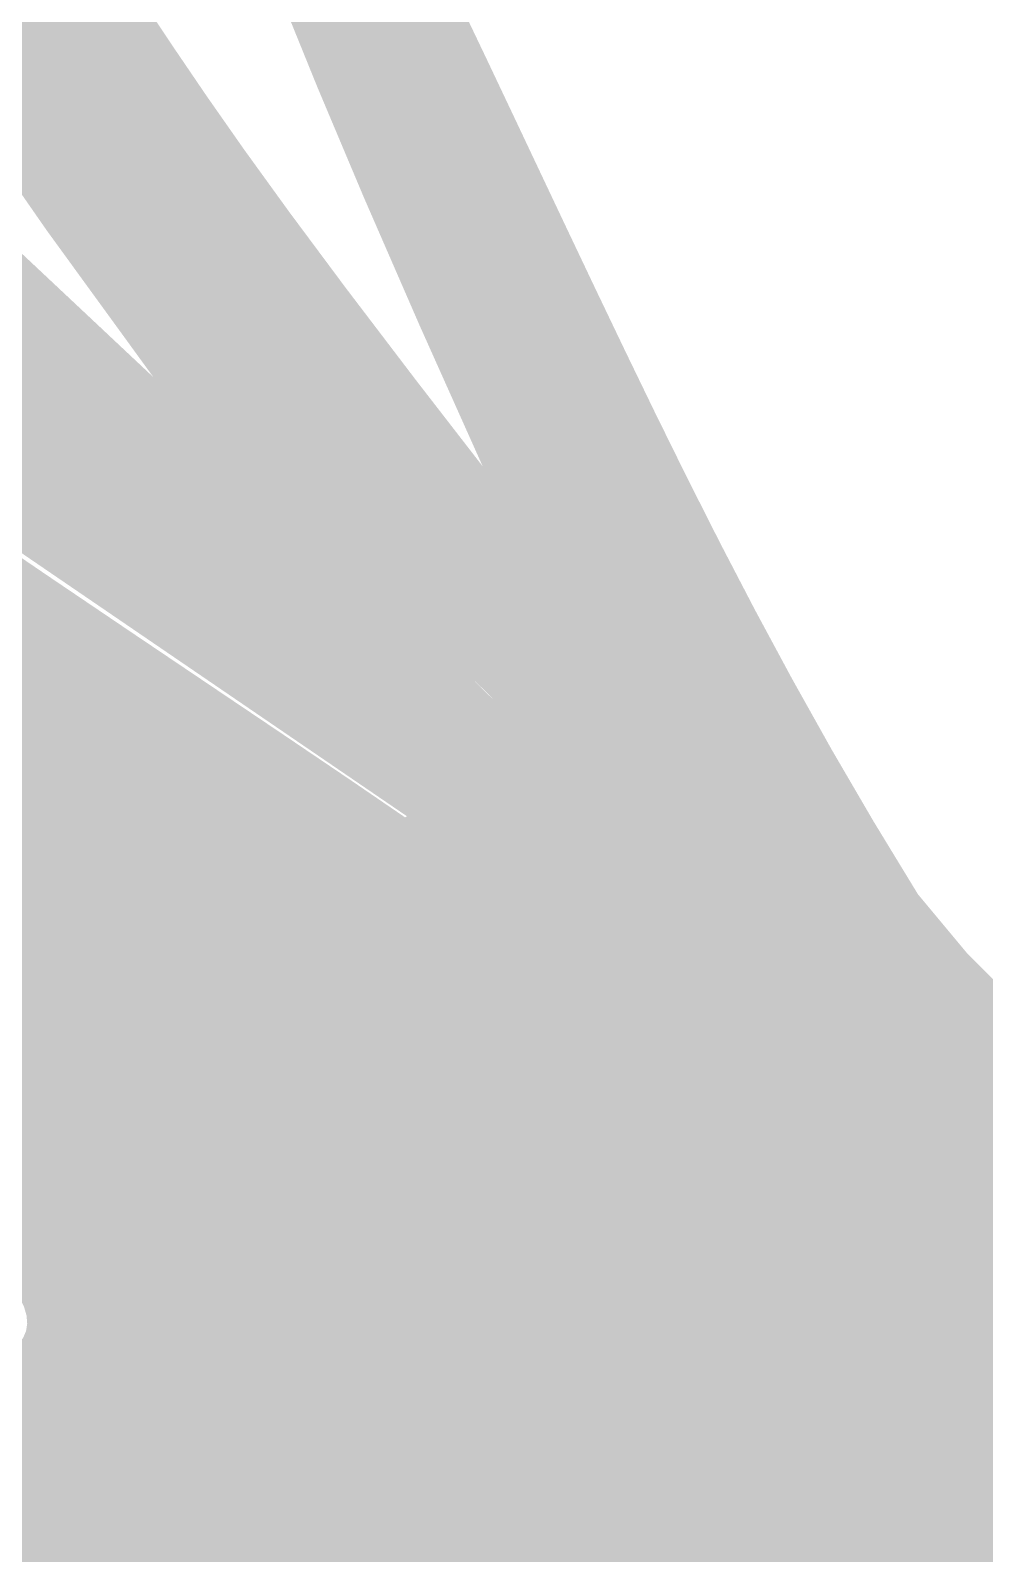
# Model space of a CAD drawing. Header units: millimetres. Extents: x -754 to 578, y -31 to 612.
# Drawn here: x -189.22 to -183.87, y 243.67 to 252.2 of the extents above; entities that cross this region are included whole.
import ezdxf

# ---------------------------------------------------------------- set-up
doc = ezdxf.new("R2010")
doc.units = ezdxf.units.MM
doc.layers.add('Images', color=7, linetype='Continuous')
doc.layers.add('magpiefill', color=3, linetype='Continuous')
picture_1 = doc.add_image_def('image11.jpg', size_in_pixel=(523, 700))

msp = doc.modelspace()

# ---------------------------------------------------------------- hatches: boundary and pattern name
at = {"layer": 'magpiefill'}
h = msp.add_hatch(color=255, dxfattribs=at)
h.dxf.hatch_style = 1
h.paths.add_polyline_path([(-189.9303720856623, 254.5066970975356), (-190.0837710727367, 254.7637359760424), (-190.2349060580317, 255.017380611164), (-190.3840034440366, 255.2668390103736), (-190.5312896332404, 255.5113191811449), (-190.6769910281327, 255.7500291309515), (-190.8213340312028, 255.9821768672666), (-190.9645450449398, 256.2069703975641), (-191.1064731430184, 256.4231236779953), (-191.2454580838552, 256.627374459423), (-191.3794622970514, 256.8159664413885), (-191.5064482122092, 256.9851433234323), (-191.6243782589299, 257.1311488050954), (-191.7312148668152, 257.2502265859188), (-191.8249204654671, 257.3386203654431), (-191.9034574844868, 257.3925738432096), (-191.9652826529618, 257.4094395060932), (-192.0108298979214, 257.391004990305), (-192.0410274458803, 257.3401667193908), (-192.0568035233532, 257.2598211168963), (-192.059086356855, 257.1528646063671), (-192.0488041729005, 257.0221936113486), (-192.0268851980046, 256.8707045553865), (-191.9942576586818, 256.7012938620262), (-191.9514988665452, 256.5161470487525), (-191.8977824735997, 256.3146060088058), (-191.8319312169487, 256.0953017293656), (-191.7527678336954, 255.8568651976113), (-191.6591150609428, 255.5979274007223), (-191.5497956357943, 255.3171193258781), (-191.423632295353, 255.0130719602583), (-191.2794477767221, 254.6844162910421), (-191.1144876917123, 254.3283251418728), (-190.9196891509643, 253.9361386822471), (-190.6844121398263, 253.4977389181261), (-190.3980166436467, 253.0030078554702), (-190.0498626477736, 252.4418275002404), (-189.6293101375552, 251.8040798583973), (-189.1997915834027, 251.1862027374388), (-188.7069655045288, 250.7328460034011), (-188.2763464964042, 250.3356850239313), (-187.9028513092853, 249.9904804631662), (-187.5813966934286, 249.6929929852435), (-187.3068993990906, 249.4389832543004), (-187.0742761765282, 249.2242119344749), (-186.878443775998, 249.0444396899038), (-186.7143189477563, 248.8954271847247), (-186.5772015356485, 248.7732776992214), (-186.463923757874, 248.6754649782642), (-186.3717009262207, 248.5998053828696), (-186.297748352477, 248.5441152740543), (-186.2392813484307, 248.5062110128349), (-186.19351522587, 248.4839089602281), (-186.1576652965829, 248.4750254772505), (-186.1289468723575, 248.4773769249187), (-186.1055977340336, 248.4901248230155), (-186.0899455386577, 248.5178113263882), (-186.0853404123282, 248.5663237486504), (-186.0951324811434, 248.6415494034155), (-186.1226718712016, 248.7493756042971), (-186.1713087086012, 248.8956896649085), (-186.2443931194404, 249.0863788988633), (-186.3452752298177, 249.3273306197752), (-186.5601796116392, 249.6014147468291), (-187.0561852245691, 250.2417996228073), (-187.4519979260675, 250.7615162573971), (-187.7669137264544, 251.1844991673355), (-188.0202286360495, 251.5346828693595), (-188.2312386651726, 251.8360018802059), (-188.4192398241439, 252.1123907166117), (-188.6003328726686, 252.3837778383446), (-188.7778375679955, 252.6540674772953), (-188.9518784167586, 252.9231578083851), (-189.1225799255925, 253.1909470065353), (-189.2900666011311, 253.4573332466675), (-189.4544629500089, 253.722214703703), (-189.6158934788602, 253.9854895525633), (-189.774482694319, 254.2470559681696)])
h = msp.add_hatch(color=253, dxfattribs=at)
h.dxf.hatch_style = 1
h.paths.add_polyline_path([(-193.2703086283626, 255.4434816119138), (-193.4510923258329, 255.6412172615388), (-193.6219824639222, 255.8266657289606), (-193.7832167476204, 256.0003587852244), (-193.9348461075198, 256.1624680328163), (-194.0761743766234, 256.3117243999859), (-194.2063186135372, 256.4464986464237), (-194.3243958768668, 256.5651615318199), (-194.4295232252179, 256.6660838158649), (-194.5208177171965, 256.747636258249), (-194.5973964114082, 256.8081896186627), (-194.6583763664589, 256.8461146567962), (-194.7033312066915, 256.8604572111976), (-194.7336608193984, 256.8529634358454), (-194.7512216576091, 256.8260545635755), (-194.7578701743533, 256.7821518272243), (-194.7554628226605, 256.7236764596277), (-194.7458560555602, 256.6530496936218), (-194.7309063260822, 256.5726927620428), (-194.7124700872558, 256.4850268977269), (-194.6919245857395, 256.3918397393886), (-194.6687302427052, 256.2923845492577), (-194.641868272954, 256.1852809954425), (-194.6103198912867, 256.0691487460511), (-194.573066312504, 255.942607469192), (-194.5290887514069, 255.8042768329732), (-194.4773684227961, 255.6527765055033), (-194.4168865414726, 255.4867261548903), (-194.346811098079, 255.3053432154096), (-194.2670571866259, 255.1102361860038), (-194.1777266769654, 254.9036113317829), (-194.0789214389501, 254.6876749178563), (-193.9707433424324, 254.4646332093339), (-193.8532942572644, 254.2366924713254), (-193.7266760532985, 254.0060589689406), (-193.5909906003873, 253.774938967289), (-193.4426813149331, 253.5412741698817), (-193.2635577995395, 253.2859480338339), (-193.0317712033602, 252.9855794546623), (-192.7254726755486, 252.6167873278835), (-192.3228133652585, 252.156190549014), (-191.8019444216437, 251.5804080135703), (-191.1410169938577, 250.8660586170692), (-190.3181822310541, 249.989761255027), (-187.1065021278795, 247.7976699488947), (-187.087569885731, 247.8071312578076), (-186.9201731829297, 247.8071312578076), (-186.8441782891016, 247.7881419826943), (-187.8034015215524, 248.497746887576), (-188.5573937953358, 249.0704857997866), (-189.13699563633, 249.5276953136434), (-189.5730475704135, 249.8907120234635), (-189.8963901234645, 250.180872523564), (-190.1378638213615, 250.4195134082625), (-190.328309189983, 250.6279712718758), (-190.4985667552072, 250.8275827087211), (-190.673961378773, 251.0357741559498), (-190.8577552658607, 251.254331422049), (-191.0476949575109, 251.4811301583397), (-191.2415269947645, 251.7140460161431), (-191.436997918662, 251.9509546467805), (-191.6318542702443, 252.1897317015726), (-191.8238425905521, 252.4282528318407), (-192.010709420626, 252.6643936889061), (-192.190474446858, 252.8962474753876), (-192.362249937044, 253.1227775990966), (-192.5254213043313, 253.3431650191422), (-192.6793739618674, 253.5565906946338), (-192.8234933227992, 253.7622355846804), (-192.9571648002742, 253.9592806483914), (-193.0797738074395, 254.146906844876), (-193.1907057574424, 254.3242951332433), (-193.2889960947224, 254.4899780770347), (-193.3722803888886, 254.6398946575208), (-193.4378442408417, 254.769335460404), (-193.4829732514832, 254.8735910713867), (-193.5049530217141, 254.9479520761718), (-193.5010691524356, 254.9877090604615), (-193.4686072445488, 254.9881526099587), (-193.404852898955, 254.9445733103657), (-193.3082910040923, 254.854360509621), (-193.182203598548, 254.7232986046064), (-193.0310720084463, 254.5592707544397), (-192.8593775599113, 254.3701601182382), (-192.6716015790676, 254.1638498551198), (-192.4722253920392, 253.9482231242021), (-192.2657303249505, 253.7311630846027), (-192.0565977039258, 253.5205528954393), (-191.8411998325208, 253.315471183725), (-191.5834729240166, 253.079778448056), (-191.2392441691262, 252.7685306549236), (-190.7643407585623, 252.3367837708191), (-190.1145898830375, 251.7395937622344), (-189.9419621082966, 251.579125439554), (-190.2629881607777, 251.9631025394805), (-190.5735169563625, 252.3333178330568), (-190.8734309904187, 252.6895261771216), (-191.1626127583142, 253.0314824285142), (-191.4409447554178, 253.358941444074), (-191.7083094770973, 253.6716580806403), (-191.9645894187211, 253.9693871950524), (-192.2096670756574, 254.2518836441496), (-192.443484144878, 254.5190317704721), (-192.6662191297692, 254.7712338593645), (-192.8781097353205, 255.0090216818719), (-193.0793936665217, 255.2329270090398)])
h = msp.add_hatch(color=255, dxfattribs=at)
h.dxf.hatch_style = 1
h.paths.add_polyline_path([(-187.7119178594642, 254.1386477876598), (-187.8565748079887, 254.4021707506931), (-187.9952396190161, 254.6464465038983), (-188.126222204869, 254.867789408337), (-188.2478324778699, 255.062513825071), (-188.3586961724272, 255.2279749667499), (-188.458702311294, 255.3656914523764), (-188.5480557393097, 255.478222752541), (-188.6269613013135, 255.5681283378348), (-188.6956238421446, 255.6379676788482), (-188.7542482066424, 255.6903002461719), (-188.803039239646, 255.7276855103968), (-188.8422017859948, 255.7526829421134), (-188.8719748381187, 255.7671950814498), (-188.8927339788106, 255.770496746681), (-188.9048889384538, 255.76120582562), (-188.908849447432, 255.7379402060794), (-188.9050252361286, 255.6993177758717), (-188.8938260349271, 255.6439564228094), (-188.875661574211, 255.5704740347053), (-188.8509415843638, 255.4774884993719), (-188.8199008094768, 255.3637328803691), (-188.7820740484726, 255.2284009442462), (-188.7368211139818, 255.0708016332998), (-188.6835018186347, 254.8902438898268), (-188.621475975062, 254.6860366561236), (-188.5501033958939, 254.4574888744868), (-188.4687438937609, 254.2039094872134), (-188.3767572812936, 253.9246074365997), (-188.2724943185126, 253.6170145649928), (-188.1502695549999, 253.2710543149414), (-188.0033884877275, 252.874773029044), (-187.8251566136677, 252.4162170498998), (-187.6088794297924, 251.8834327201075), (-187.3478624330739, 251.2644663822662), (-187.0763758120072, 250.6413817863962), (-186.7938590472725, 250.2828165360022), (-186.5497626503748, 249.9708138235272), (-186.3399149542123, 249.7016177137868), (-186.1601442916825, 249.4714722715959), (-186.0062789956833, 249.27662156177), (-185.8741473991122, 249.1133096491243), (-185.759577834867, 248.9777805984738), (-185.6583986358455, 248.866278474634), (-185.5673254636318, 248.7766369359512), (-185.4866232945568, 248.7130480148959), (-185.4174444336369, 248.6812933374703), (-185.3609411858895, 248.6871545296762), (-185.3182658563315, 248.7364132175154), (-185.2905707499799, 248.8348510269898), (-185.2790081718517, 248.9882495841015), (-185.2847304269638, 249.2023905148521), (-185.3522451839096, 249.3320417327161), (-185.5385447113101, 249.7005891207948), (-185.7159192645524, 250.0601158541477), (-185.8856559711244, 250.4104228265242), (-186.0490109585182, 250.7515232796346), (-186.2071163542394, 251.0842798470299), (-186.3610732857969, 251.409767510221), (-186.5119828806998, 251.7290612507194), (-186.6609462664576, 252.0432360500366), (-186.809064570579, 252.3533668896837), (-186.9574389205732, 252.6605287511717), (-187.1071704439494, 252.965796616012), (-187.2588950656855, 253.2694520289745), (-187.411387900635, 253.5686027878621), (-187.5629588611205, 253.8595632537367)])
h = msp.add_hatch(color=255, dxfattribs=at)
h.dxf.hatch_style = 1
h.paths.add_polyline_path([(-190.1145898830375, 251.7395937622344), (-190.7643407585624, 252.3367837708191), (-191.2392441691264, 252.7685306549236), (-191.5834729240167, 253.0797784480561), (-191.8411998325208, 253.315471183725), (-192.0565977039258, 253.5205528954393), (-192.2657303249505, 253.7311630846027), (-192.4722253920392, 253.9482231242021), (-192.6716015790676, 254.1638498551198), (-192.8593775599113, 254.3701601182381), (-193.0310720084463, 254.5592707544397), (-193.182203598548, 254.7232986046064), (-193.3082910040923, 254.854360509621), (-193.404852898955, 254.9445733103657), (-193.4686072445488, 254.9881526099587), (-193.5010691524356, 254.9877090604615), (-193.5049530217141, 254.9479520761718), (-193.4829732514832, 254.8735910713867), (-193.4378442408417, 254.769335460404), (-193.3722803888886, 254.6398946575208), (-193.2889960947224, 254.4899780770347), (-193.1907057574423, 254.3242951332433), (-193.0797738074395, 254.146906844876), (-192.9571648002742, 253.9592806483914), (-192.8234933227992, 253.7622355846804), (-192.6793739618674, 253.5565906946338), (-192.5254213043313, 253.3431650191422), (-192.362249937044, 253.1227775990966), (-192.190474446858, 252.8962474753876), (-192.010709420626, 252.6643936889061), (-191.8238425905521, 252.4282528318407), (-191.6318542702443, 252.1897317015726), (-191.436997918662, 251.9509546467805), (-191.2415269947645, 251.7140460161431), (-191.0476949575109, 251.4811301583397), (-190.8577552658607, 251.254331422049), (-190.673961378773, 251.0357741559498), (-190.4985667552072, 250.8275827087211), (-190.328309189983, 250.6279712718758), (-190.1378638213615, 250.4195134082625), (-189.8963901234645, 250.180872523564), (-189.5730475704135, 249.8907120234635), (-189.13699563633, 249.5276953136434), (-188.5573937953358, 249.0704857997866), (-187.8034015215524, 248.497746887576), (-186.8441782891016, 247.7881419826943), (-186.6969784010845, 247.7513603118553), (-186.4179830745263, 247.6955893659027), (-186.0273915898798, 247.7513603118553), (-185.9447055491882, 247.7678891862394), (-186.0463386336478, 247.8722868904068), (-186.1670532580909, 247.9949502892887), (-186.305850179646, 248.1348788043327), (-186.4617301554412, 248.2910718569853), (-186.6336939426046, 248.4625288686944), (-186.7368594752527, 248.5649619701168), (-188.1138544999562, 249.8691082375894), (-189.2458187332645, 250.9320165956607)])
h = msp.add_hatch(color=255, dxfattribs=at)
h.dxf.hatch_style = 1
h.paths.add_polyline_path([(-190.9866683593221, 250.4460279388096), (-191.8473698882416, 250.9794298400036), (-192.5176688353468, 251.3827879662199), (-193.0223950384538, 251.6734222070366), (-193.38637833538, 251.8686524520326), (-193.6344485639427, 251.9857985907865), (-193.7914355619591, 252.0421805128773), (-193.8821691672465, 252.0551181078837), (-193.9314792176221, 252.0419312653846), (-193.9599420122307, 252.0167546209884), (-193.9711196955267, 251.980981794423), (-193.9643208732921, 251.9328211514459), (-193.9388541513086, 251.8704810578146), (-193.8940281353582, 251.7921698792867), (-193.8291514312228, 251.6960959816199), (-193.7435326446843, 251.5804677305715), (-193.6364803815244, 251.4434934918993), (-193.5074364071274, 251.2833840146418), (-193.356375125285, 251.0983595809625), (-193.1834040993912, 250.8866428563059), (-192.9886308928404, 250.6464565061162), (-192.7721630690263, 250.3760231958381), (-192.5341081913432, 250.0735655909159), (-192.274573823185, 249.7373063567944), (-191.9936675279457, 249.3654681589178), (-191.7659048107868, 249.253636862922), (-191.4040146097068, 249.0741072676878), (-191.035517631942, 248.8893563640378), (-190.6580835820931, 248.6981044134576), (-190.2707882546476, 248.499660791618), (-189.8783318036422, 248.2956913309302), (-189.4868204730011, 248.0884509779914), (-189.1023605066484, 247.8801946793984), (-188.7310581485084, 247.6731773817486), (-188.3790196425049, 247.4696540316385), (-188.0523512325621, 247.2718795756652), (-187.7571591626042, 247.0821089604256), (-187.5339619150902, 247.0821089604256), (-187.3665652122892, 247.0821089604256), (-187.2549665885319, 247.1936508523305), (-187.087569885731, 247.1936508523305), (-187.0317718066868, 247.472505582093), (-187.0317718066868, 247.5840474739978), (-187.310767133245, 247.6955893659027), (-187.1178223819174, 247.7920126992364), (-187.4317371401714, 248.0065588682531), (-187.8024527274681, 248.2571158629308), (-188.2169380913554, 248.5360529385827), (-188.6621621793833, 248.8357393505241), (-189.125093939101, 249.1485443540691), (-189.5927023180568, 249.4668372045314), (-190.0519562638003, 249.7829871572257), (-190.4898247238802, 250.089363467466), (-190.8963532866512, 250.3800380256174)])
h = msp.add_hatch(color=253, dxfattribs=at)
h.dxf.hatch_style = 1
h.paths.add_polyline_path([(-185.944685076958, 248.8164271127257), (-186.3452752298177, 249.3273306197752), (-186.2443931194404, 249.0863788988633), (-186.1713087086012, 248.8956896649085), (-186.1226718712016, 248.7493756042971), (-186.0951324811434, 248.6415494034155), (-186.0853404123282, 248.5663237486504), (-186.0899455386577, 248.5178113263882), (-186.1055977340336, 248.4901248230155), (-186.1289468723575, 248.4773769249187), (-186.1576652965829, 248.4750254772505), (-186.19351522587, 248.4839089602281), (-186.2392813484307, 248.5062110128349), (-186.297748352477, 248.5441152740543), (-186.3717009262207, 248.5998053828696), (-186.4639237578739, 248.6754649782642), (-186.5772015356485, 248.7732776992214), (-186.7143189477563, 248.8954271847247), (-186.8784437759981, 249.0444396899038), (-187.0742761765284, 249.2242119344749), (-187.3068993990906, 249.4389832543006), (-187.5813966934286, 249.6929929852435), (-187.9028513092853, 249.9904804631662), (-188.2763464964043, 250.3356850239312), (-188.7069655045289, 250.7328460034012), (-189.1997915834027, 251.1862027374388), (-189.1257190983399, 251.0796469359015), (-188.5284495154758, 250.2584107387139), (-188.1138544999561, 249.8691082375894), (-186.6745243738251, 248.5059246545123), (-185.9479696922574, 247.7672366866118), (-185.4694009367638, 247.8629022037601), (-185.1904056102056, 247.8629022037601)])
h = msp.add_hatch(color=253, dxfattribs=at)
h.dxf.hatch_style = 1
h.paths.add_polyline_path([(-184.9477226966805, 248.568681417381), (-185.1557335548625, 248.9546727961614), (-185.2847304269638, 249.2023905148521), (-185.2790081718517, 248.9882495841015), (-185.2905707499799, 248.8348510269898), (-185.3182658563315, 248.7364132175154), (-185.3609411858895, 248.6871545296762), (-185.4174444336369, 248.6812933374703), (-185.4866232945568, 248.7130480148959), (-185.5673254636318, 248.7766369359512), (-185.6583986358455, 248.866278474634), (-185.759577834867, 248.9777805984738), (-185.8741473991122, 249.1133096491243), (-186.0062789956833, 249.27662156177), (-186.1601442916825, 249.471472271596), (-186.3399149542123, 249.7016177137868), (-186.5497626503749, 249.9708138235273), (-186.7938590472725, 250.2828165360022), (-187.0763758120072, 250.6413817863962), (-187.0354111204845, 250.5473643789744), (-186.6822106018903, 249.7589669972882), (-186.5601796116392, 249.6014147468292), (-185.944685076958, 248.8164271127256), (-185.1904056102056, 247.8629022037601), (-185.1904056102056, 247.6398184199504), (-185.1346075311615, 247.360963690188), (-184.7440135808465, 247.1936508523305), (-184.2418234724428, 247.360963690188), (-184.4920547829589, 247.7716277581441), (-184.7269254818754, 248.1742667026252)])
h = msp.add_hatch(color=255, dxfattribs=at)
h.dxf.hatch_style = 1
h.paths.add_polyline_path([(-191.7659048107869, 249.2536368629221), (-192.123518530582, 249.4292248882556), (-192.4791860644916, 249.6021510822027), (-192.8352377079156, 249.7736951832782), (-193.0524733827189, 249.8775045144855), (-193.8453539631049, 250.1498669512049), (-194.4445184684701, 250.3397119145002), (-194.8732507576011, 250.4546154597533), (-195.1548346892839, 250.5021536423457), (-195.3125541223044, 250.4899025176594), (-195.369692915449, 250.4254381410756), (-195.3495349275033, 250.3163365679762), (-195.2753640172538, 250.1701738537427), (-195.1654656595923, 249.9935462120185), (-195.0181317938343, 249.7891304894926), (-194.8266559754015, 249.5586236911157), (-194.5843317597154, 249.3037228218388), (-194.2844527021975, 249.0261248866125), (-193.9203123582693, 248.7275268903877), (-193.4852042833525, 248.409625838115), (-192.9724220328684, 248.0741187347454), (-192.6116334534743, 247.9511491481048), (-192.0778200722407, 247.7667228999982), (-191.5324425741953, 247.5748778995246), (-190.9838083329094, 247.377204728221), (-190.4402247219538, 247.1752939676242), (-189.9099991148993, 246.9707361992712), (-189.401438885317, 246.7651220046988), (-188.9228514067779, 246.560041965444), (-188.4825440528527, 246.3570866630436), (-188.2035487262949, 246.3570866630436), (-187.9803539444493, 246.412857608996), (-187.8687553206925, 246.5801704468535), (-187.8129572416483, 246.9705670685208), (-187.7571591626042, 247.0821089604256), (-188.0523512325622, 247.2718795756652), (-188.379019642505, 247.4696540316385), (-188.7310581485084, 247.6731773817486), (-189.1023605066486, 247.8801946793984), (-189.4868204730011, 248.0884509779914), (-189.8783318036422, 248.2956913309302), (-190.2707882546475, 248.4996607916179), (-190.658083582093, 248.6981044134576), (-191.0355176319421, 248.8893563640378), (-191.4040146097068, 249.0741072676878)])
h = msp.add_hatch(color=253, dxfattribs=at)
h.dxf.hatch_style = 1
h.paths.add_polyline_path([(-195.3824730711114, 248.8535158021037), (-195.7650199492741, 248.9653902064127), (-196.1232140254675, 249.0650303371131), (-196.4565815622012, 249.1521973096928), (-196.765314621501, 249.2275395242802), (-197.0497717152718, 249.291927202164), (-197.3103113554186, 249.3462305646326), (-197.5472920538463, 249.3913198329747), (-197.7610723224598, 249.4280652284788), (-197.9520106731642, 249.4573369724334), (-198.1204656178643, 249.4800052861272), (-198.2669066321436, 249.4967953539672), (-198.3922470462999, 249.5078522128349), (-198.4975111543093, 249.5131758627303), (-198.5837232501482, 249.5127663036533), (-198.651907627793, 249.5066235356041), (-198.7030885812196, 249.4947475585825), (-198.7382904044046, 249.4771383725885), (-198.7585373913242, 249.4537959776223), (-198.7645081364225, 249.4244430982397), (-198.7554984360162, 249.3876933572201), (-198.7304583868896, 249.3418831018986), (-198.6883380858272, 249.285348679611), (-198.6280876296133, 249.2164264376923), (-198.5486571150326, 249.1334527234781), (-198.4489966388694, 249.0347638843035), (-198.3280562979083, 248.9186962675039), (-198.1830093529243, 248.7831416557689), (-198.0039217206559, 248.6242135732064), (-197.7790824818322, 248.4375809792784), (-197.4967807171823, 248.2189128334464), (-197.1453055074356, 247.9638780951725), (-196.7129459333209, 247.6681457239189), (-196.1879910755675, 247.3273846791473), (-195.5593765624416, 246.9376647581143), (-195.3046328385367, 246.9030978486299), (-194.9951142421835, 246.8602012070556), (-194.6739186235576, 246.814437960995), (-194.636413822654, 246.8089176473848), (-194.9283635994132, 246.9542757724018), (-195.1728480242624, 247.0975507364211), (-195.3749372846192, 247.2374239854214), (-195.5397015679008, 247.3725769653816), (-195.6722110615248, 247.5016911222804), (-195.7775359529086, 247.6234479020967), (-195.8607464294697, 247.7365287508092), (-195.9269126786253, 247.8396151143969), (-195.980382724059, 247.9318190766239), (-196.0226159345169, 248.0139752723968), (-196.0543495150114, 248.0873489744077), (-196.0763206705548, 248.1532054553489), (-196.0892666061594, 248.2128099879121), (-196.0939245268372, 248.2674278447896), (-196.0910316376007, 248.3183242986734), (-196.0813251434619, 248.3667646222557), (-196.0652605218978, 248.4136345058201), (-196.0421663402432, 248.4583013100164), (-196.0110894382976, 248.4997528130865), (-195.9710766558604, 248.5369767932717), (-195.9211748327312, 248.5689610288134), (-195.8604308087094, 248.5946932979535), (-195.7878914235943, 248.6131613789331), (-195.7026035171856, 248.6233530499941), (-195.6032825592507, 248.6242722161003), (-195.4873185394297, 248.6149872891059), (-195.3517700773307, 248.5945828075872), (-195.1936957925618, 248.5621433101208), (-195.0101543047311, 248.5167533352833), (-194.7982042334468, 248.457497421651), (-194.554904198317, 248.3834601078006), (-194.2773128189499, 248.2937259323085), (-193.9584676088378, 248.185708514926), (-193.5753216570114, 248.0501378001035), (-193.1008069463855, 247.8760728134663), (-192.5078554598749, 247.6525725806393), (-191.7693991803945, 247.3686961272479), (-190.8583700908593, 247.0135024789173), (-189.7477001741839, 246.5760506612726), (-188.4103214132836, 246.0453996999389), (-188.4267459738085, 246.0782319332813), (-188.4825440528527, 246.3570866630436), (-188.9228514067777, 246.560041965444), (-189.401438885317, 246.7651220046988), (-189.9099991148993, 246.9707361992712), (-190.4402247219538, 247.1752939676242), (-190.9838083329094, 247.377204728221), (-191.5324425741953, 247.5748778995246), (-192.0778200722407, 247.7667228999982), (-192.6116334534743, 247.9511491481048), (-193.1268532086925, 248.1267543749516), (-193.6215612861585, 248.2928895622225), (-194.095117498503, 248.4490940042451), (-194.5468816583563, 248.5949069953477), (-194.976213578349, 248.7298678298579)])
h = msp.add_hatch(color=255, dxfattribs=at)
h.dxf.hatch_style = 1
h.paths.add_polyline_path([(-192.5078554598749, 247.6525725806393), (-193.1008069463855, 247.8760728134663), (-193.5753216570114, 248.0501378001035), (-193.9584676088378, 248.185708514926), (-194.2773128189499, 248.2937259323085), (-194.554904198317, 248.3834601078006), (-194.7982042334468, 248.457497421651), (-195.0101543047311, 248.5167533352833), (-195.1936957925618, 248.5621433101208), (-195.3517700773307, 248.5945828075872), (-195.4873185394297, 248.6149872891059), (-195.6032825592507, 248.6242722161003), (-195.7026035171856, 248.6233530499941), (-195.7878914235943, 248.6131613789331), (-195.8604308087094, 248.5946932979535), (-195.9211748327312, 248.5689610288134), (-195.9710766558604, 248.5369767932717), (-196.0110894382976, 248.4997528130865), (-196.0421663402432, 248.4583013100164), (-196.0652605218978, 248.4136345058201), (-196.0813251434619, 248.3667646222557), (-196.0910316376007, 248.3183242986734), (-196.0939245268372, 248.2674278447896), (-196.0892666061594, 248.2128099879121), (-196.0763206705548, 248.1532054553489), (-196.0543495150114, 248.0873489744077), (-196.0226159345169, 248.0139752723968), (-195.980382724059, 247.9318190766239), (-195.9269126786253, 247.8396151143969), (-195.8607464294697, 247.7365287508092), (-195.7775359529086, 247.6234479020967), (-195.6722110615248, 247.5016911222804), (-195.5397015679008, 247.3725769653816), (-195.3749372846192, 247.2374239854214), (-195.1728480242624, 247.0975507364211), (-194.9283635994132, 246.9542757724018), (-194.636413822654, 246.8089176473848), (-194.3393558891667, 246.7651938329996), (-193.9897359455183, 246.7118545456204), (-193.6233686991197, 246.6538058214087), (-193.239925523265, 246.5907191913771), (-192.8445236583959, 246.523409420384), (-192.4436418117403, 246.4529770817492), (-192.0437586905268, 246.3805227487924), (-191.6513530019836, 246.3071469948335), (-191.2729034533388, 246.2339503931922), (-190.9148887518207, 246.1620335171885), (-190.5837876046575, 246.0924969401421), (-190.2833132179874, 246.0260558737035), (-190.0061167935886, 245.9618840828475), (-189.742084032149, 245.8987699708797), (-189.4811006343566, 245.8355019411054), (-189.2130523008993, 245.7708683968301), (-188.9278247324653, 245.7036577413595), (-188.6153036297425, 245.6326583779989), (-188.2653746934189, 245.5566587100539), (-188.3151473500517, 245.8551494312971), (-188.4103214132836, 246.0453996999389), (-189.7477001741841, 246.5760506612726), (-190.8583700908593, 247.0135024789173), (-191.7693991803945, 247.3686961272479)])
at = {"layer": 'magpiefill', "true_color": 0x010101}
h = msp.add_hatch(color=18, dxfattribs=at)
h.dxf.hatch_style = 1
edge = h.paths.add_edge_path()
edge.add_line((-183.962828145885, 225.1641310465837), (-185.5509997714032, 225.0017711824827))
edge.add_line((-185.5509997714032, 225.0017711824827), (-188.2541343820467, 223.226319801045))
edge.add_line((-188.2541343820467, 223.2263198010449), (-193.81486294331, 219.2122550279875))
edge.add_line((-193.81486294331, 219.2122550279877), (-197.0586225035477, 216.124511711643))
edge.add_line((-197.0586225035477, 216.124511711643), (-197.5992474531419, 216.124511711643))
edge.add_line((-197.5992474531419, 216.124511711643), (-198.1398748684041, 216.587673721825))
edge.add_line((-198.1398748684041, 216.587673721825), (-198.2171070040602, 216.8964475407292))
edge.add_line((-198.2171070040602, 216.8964475407292), (-199.8389867841793, 215.6613509832867))
edge.add_line((-199.8389867841793, 215.6613509832867), (-202.0014915138921, 214.1174793251143))
edge.add_line((-202.0014915138921, 214.1174793251144), (-202.233187920861, 215.1209961592915))
edge.add_line((-202.233187920861, 215.1209961592915), (-202.1559557852048, 215.6613509832868))
edge.add_line((-202.1559557852048, 215.6613509832867), (-201.2291676916607, 216.6648665356382))
edge.add_line((-201.2291676916607, 216.6648665356383), (-200.9202391490357, 216.8964475407292))
edge.add_line((-200.9202391490357, 216.8964475407292), (-201.1519355560045, 217.0508344501813))
edge.add_line((-201.1519355560046, 217.0508344501814), (-202.6193510648109, 216.0473188978299))
edge.add_line((-202.6193510648109, 216.0473188978297), (-203.0055117430924, 216.3560927167339))
edge.add_line((-203.0055117430925, 216.3560927167339), (-203.0055117430925, 216.587673721825))
edge.add_line((-203.0055117430925, 216.587673721825), (-203.6233712940108, 216.587673721825))
edge.add_line((-203.6233712940108, 216.587673721825), (-203.8550677009796, 216.8964475407292))
edge.add_line((-203.8550677009797, 216.8964475407292), (-201.8470272425795, 217.9771571887196))
edge.add_line((-201.8470272425795, 217.9771571887196), (-201.4608665642984, 218.6718989221669))
edge.add_line((-201.4608665642984, 218.6718989221668), (-200.7657748777231, 219.289447841801))
edge.add_line((-200.765774877723, 219.289447841801), (-202.1559557852048, 219.0578668367099))
edge.add_line((-202.1559557852048, 219.0578668367098), (-201.0747034203484, 219.9841895752482))
edge.add_line((-201.0747034203484, 219.9841895752482), (-197.4447831818291, 222.0684160574158))
edge.add_line((-197.4447831818292, 222.0684160574159), (-194.0465593502788, 224.5386104541265))
edge.add_line((-194.0465593502788, 224.5386104541264), (-190.1849427047907, 226.7772238457459))
edge.add_line((-190.1849427047907, 226.7772238457459), (-187.8679712380968, 228.1667073126405))
edge.add_line((-187.8679712380967, 228.1667073126406), (-187.6362748311279, 229.0158372373657))
edge.add_line((-187.636274831128, 229.0158372373656), (-186.7867188732404, 229.5561920613607))
edge.add_line((-186.7867188732404, 229.5561920613607), (-185.8599307796966, 229.1702241468176))
edge.add_line((-185.8599307796966, 229.1702241468176), (-185.2420712287778, 229.2474182424565))
edge.add_line((-185.2420712287778, 229.2474182424565), (-183.9291224569526, 230.3281278904468))
edge.add_line((-183.9291224569526, 230.3281278904468), (-182.8478676264277, 231.0228696238943))
edge.add_line((-182.8478676264278, 231.0228696238942), (-182.7706354907716, 229.4789979657219))
edge.add_line((-182.7706354907716, 229.4789979657219), (-183.079566499065, 228.3210955039182))
edge.add_line((-183.079566499065, 228.3210955039181), (-183.3884950416903, 228.1667073126405))
edge.add_line((-183.3884950416903, 228.1667073126406), (-183.8518903212964, 228.3210955039183))
edge.add_line((-183.8518903212965, 228.3210955039181), (-184.4697474065468, 227.7035465842841))
edge.add_line((-184.4697474065468, 227.7035465842842), (-183.5164361165255, 226.8930303711103))
edge.add_line((-183.5164361165255, 226.8930303711103), (-183.3490394137245, 227.6180526684923))
edge.add_line((-183.3490394137245, 227.6180526684922), (-182.5678539787629, 228.064220236112))
edge.add_line((-182.567853978763, 228.064220236112), (-181.396077059155, 228.1199911820644))
edge.add_line((-181.3960770591549, 228.1199911820644), (-180.7264902479502, 227.8969073982545))
edge.add_line((-180.7264902479503, 227.8969073982547), (-180.7264902479503, 227.3949688846825))
edge.add_line((-180.7264902479503, 227.3949688846825), (-181.2844784353982, 227.1718851008727))
edge.add_line((-181.2844784353981, 227.1718851008726), (-182.3446591969174, 226.9488013170626))
edge.add_line((-182.3446591969174, 226.9488013170627), (-183.5722366612385, 226.0006952358709))
edge.add_line((-183.5722366612385, 226.0006952358708), (-183.5722366612385, 225.3314438844412))
edge.add_line((-183.5722366612385, 225.3314438844412), (-182.567853978763, 225.7218405061085))
edge.add_line((-182.567853978763, 225.7218405061085), (-180.1127015157901, 226.6699465873004))
edge.add_line((-180.1127015157901, 226.6699465873005), (-178.4945301011541, 227.5622817225397))
edge.add_line((-178.4945301011541, 227.5622817225397), (-176.8763611521869, 228.7334715875415))
edge.add_line((-176.8763611521869, 228.7334715875415), (-174.7559996291476, 230.2950580742105))
edge.add_line((-174.7559996291476, 230.2950580742105), (-175.8719784697115, 229.9046614525433))
edge.add_line((-175.8719784697114, 229.9046614525433), (-176.9321592312311, 229.514264830876))
edge.add_line((-176.9321592312311, 229.514264830876), (-178.048138071795, 229.7931195606384))
edge.add_line((-178.0481380717949, 229.7931195606384), (-179.0525207542704, 230.6296837499252))
edge.add_line((-179.0525207542705, 230.6296837499252), (-179.6663094864306, 231.856643279054))
edge.add_line((-179.6663094864305, 231.8566432790541), (-179.8895042682761, 233.2509169278657))
edge.add_line((-179.8895042682761, 233.2509169278656), (-179.6105089417179, 234.5336486847723))
edge.add_line((-179.6105089417179, 234.5336486847724), (-178.4387320221099, 235.8163804416791))
edge.add_line((-178.4387320221099, 235.816380441679), (-179.0525207542704, 235.593296657869))
edge.add_line((-179.0525207542705, 235.593296657869), (-181.9540652466025, 234.0874811171525))
edge.add_line((-181.9540652466025, 234.0874811171525), (-184.4650207199568, 232.6932074683409))
edge.add_line((-184.4650207199568, 232.6932074683409), (-185.8599924214104, 231.5777885492917))
edge.add_line((-185.8599924214104, 231.5777885492917), (-186.5853797773277, 230.5181418580203))
edge.add_line((-186.5853797773277, 230.5181418580204), (-187.3665652122892, 229.9046614525433))
edge.add_line((-187.3665652122892, 229.9046614525433), (-188.2035487262949, 229.6815776687334))
edge.add_line((-188.2035487262949, 229.6815776687335), (-188.7057413003667, 229.9046614525433))
edge.add_line((-188.7057413003667, 229.9046614525433), (-188.9847341612564, 230.239287128258))
edge.add_line((-188.9847341612564, 230.239287128258), (-188.9289360822122, 231.020079089767))
edge.add_line((-188.9289360822121, 231.0200790897669), (-188.3709478947642, 232.3028108466736))
edge.add_line((-188.3709478947643, 232.3028108466736), (-188.7615393794108, 233.1393750359607))
edge.add_line((-188.7615393794109, 233.1393750359607), (-188.8731380031681, 232.4143527385786))
edge.add_line((-188.873138003168, 232.4143527385786), (-189.3753281115713, 232.0797270628639))
edge.add_line((-189.3753281115713, 232.0797270628638), (-190.602905575892, 231.3547047654819))
edge.add_line((-190.602905575892, 231.3547047654819), (-190.9934970605385, 231.6335594952443))
edge.add_line((-190.9934970605385, 231.6335594952442), (-191.3840910108535, 231.856643279054))
edge.add_line((-191.3840910108535, 231.8566432790541), (-191.7746824955, 232.2470399007213))
edge.add_line((-191.7746824955, 232.2470399007213), (-191.942079198301, 232.8605203061983))
edge.add_line((-191.942079198301, 232.8605203061984), (-191.8862811192568, 233.2509169278657))
edge.add_line((-191.8862811192568, 233.2509169278656), (-192.3884712276605, 233.3624588197705))
edge.add_line((-192.3884712276606, 233.3624588197706), (-192.6674665542184, 233.5855426035804))
edge.add_line((-192.6674665542184, 233.5855426035804), (-193.0580605045337, 233.9759392252476))
edge.add_line((-193.0580605045337, 233.9759392252476), (-193.3928539101356, 234.4221067928675))
edge.add_line((-193.3928539101356, 234.4221067928674), (-193.2254572073347, 235.2586709821543))
edge.add_line((-193.2254572073347, 235.2586709821543), (-193.3928539101356, 235.2586709821543))
edge.add_line((-193.3928539101356, 235.2586709821543), (-193.8950440185394, 235.4259838200117))
edge.add_line((-193.8950440185394, 235.4259838200118), (-194.3972341269427, 235.8721513876314))
edge.add_line((-194.3972341269427, 235.8721513876314), (-194.6762294535009, 236.4298608471561))
edge.add_line((-194.6762294535009, 236.4298608471561), (-194.5646308297437, 236.9317993607283))
edge.add_line((-194.5646308297437, 236.9317993607283), (-194.4530346716554, 237.4895088202528))
edge.add_line((-194.4530346716554, 237.4895088202528), (-194.7320275325451, 237.5452797662053))
edge.add_line((-194.732027532545, 237.5452797662054), (-195.290018185661, 238.0472182797775))
edge.add_line((-195.290018185661, 238.0472182797775), (-195.6248115912634, 238.7164683493816))
edge.add_line((-195.6248115912634, 238.7164683493816), (-195.5690135122192, 239.3299487548587))
edge.add_line((-195.5690135122192, 239.3299487548587), (-194.6204313744567, 239.9434291603358))
edge.add_line((-194.6204313744567, 239.9434291603357), (-193.337053365423, 240.6126805117653))
edge.add_line((-193.337053365423, 240.6126805117654), (-192.4442717723732, 241.3377028091473))
edge.add_line((-192.4442717723732, 241.3377028091473), (-191.6630863374117, 242.0069541605769))
edge.add_line((-191.6630863374117, 242.006954160577), (-191.5514877136549, 242.1184960524818))
edge.add_line((-191.5514877136549, 242.1184960524819), (-191.2724923870967, 242.2300379443868))
edge.add_line((-191.2724923870967, 242.2300379443867), (-190.9376989814943, 242.5088926741491))
edge.add_line((-190.9376989814943, 242.5088926741491), (-190.8819009024502, 242.7319764579589))
edge.add_line((-190.8819009024501, 242.7319764579589), (-190.8819009024501, 242.8992892958163))
edge.add_line((-190.8819009024501, 242.8992892958164), (-190.9376989814943, 243.1223730796262))
edge.add_line((-190.9376989814943, 243.1223730796262), (-191.1050956842953, 243.2896859174837))
edge.add_line((-191.1050956842953, 243.2896859174837), (-191.2724923870967, 243.4012278093886))
edge.add_line((-191.2724923870967, 243.4012278093885), (-191.4956896346107, 243.4569987553411))
edge.add_line((-191.4956896346107, 243.4569987553411), (-191.3282929318093, 243.568540647246))
edge.add_line((-191.3282929318093, 243.568540647246), (-191.1050956842953, 243.568540647246))
edge.add_line((-191.1050956842953, 243.568540647246), (-190.8819009024501, 243.6243115931984))
edge.add_line((-190.8819009024501, 243.6243115931984), (-190.4913069521351, 243.6243115931984))
edge.add_line((-190.4913069521352, 243.6243115931984), (-190.2681121702897, 243.6243115931984))
edge.add_line((-190.2681121702897, 243.6243115931984), (-190.1007154674887, 243.6800825391509))
edge.add_line((-190.1007154674887, 243.6800825391508), (-189.9333187646873, 243.7916244310557))
edge.add_line((-189.9333187646873, 243.7916244310559), (-189.8217201409305, 244.0704791608182))
edge.add_line((-189.8217201409305, 244.0704791608182), (-189.7659195962179, 244.2377919986754))
edge.add_line((-189.7659195962179, 244.2377919986754), (-189.9891168437315, 244.4608757824854))
edge.add_line((-189.9891168437315, 244.4608757824855), (-190.7145041996488, 244.8512724041528))
edge.add_line((-190.7145041996488, 244.8512724041527), (-189.7659195962179, 244.6281886203427))
edge.add_line((-189.7659195962179, 244.6281886203427), (-189.2637294878142, 244.5166467284378))
edge.add_line((-189.2637294878141, 244.5166467284378), (-188.9847341612563, 244.6839595662952))
edge.add_line((-188.9847341612564, 244.6839595662952), (-188.9847341612564, 244.7955014582001))
edge.add_line((-188.9847341612564, 244.7955014582002), (-188.9847341612564, 245.0743561879625))
edge.add_line((-188.9847341612564, 245.0743561879625), (-189.1521333297258, 245.1858980798674))
edge.add_line((-189.1521333297258, 245.1858980798674), (-189.2637294878141, 245.4647528096297))
edge.add_line((-189.2637294878141, 245.4647528096298), (-188.817337458455, 245.4089818636772))
edge.add_line((-188.8173374584551, 245.4089818636772), (-188.5941426766099, 245.4089818636772))
edge.add_line((-188.5941426766099, 245.4089818636772), (-188.2593492710076, 245.4089818636772))
edge.add_line((-188.2593492710075, 245.4089818636772), (-188.2593492710075, 245.5205237555821))
edge.add_line((-188.2593492710075, 245.5205237555821), (-188.3151473500517, 245.855149431297))
edge.add_line((-188.3151473500517, 245.8551494312971), (-188.4267459738085, 246.0782319332814))
edge.add_line((-188.4267459738085, 246.0782319332813), (-188.4825440528526, 246.3570866630436))
edge.add_line((-188.4825440528527, 246.3570866630436), (-188.2035487262949, 246.3570866630436))
edge.add_line((-188.2035487262949, 246.3570866630436), (-187.9803539444493, 246.4128576089959))
edge.add_line((-187.9803539444493, 246.412857608996), (-187.8687553206925, 246.5801704468535))
edge.add_line((-187.8687553206925, 246.5801704468535), (-187.8129572416484, 246.9705670685208))
edge.add_line((-187.8129572416483, 246.9705670685208), (-187.7571591626042, 247.0821089604256))
edge.add_line((-187.7571591626042, 247.0821089604256), (-187.5339619150902, 247.0821089604256))
edge.add_line((-187.5339619150902, 247.0821089604256), (-187.3665652122892, 247.0821089604256))
edge.add_line((-187.3665652122892, 247.0821089604256), (-187.254966588532, 247.1936508523305))
edge.add_line((-187.2549665885319, 247.1936508523305), (-187.087569885731, 247.1936508523305))
edge.add_line((-187.087569885731, 247.1936508523305), (-187.0317718066868, 247.4725055820929))
edge.add_line((-187.0317718066868, 247.472505582093), (-187.0317718066868, 247.5840474739979))
edge.add_line((-187.0317718066868, 247.5840474739978), (-187.310767133245, 247.6955893659027))
edge.add_line((-187.310767133245, 247.6955893659027), (-187.087569885731, 247.8071312578076))
edge.add_line((-187.087569885731, 247.8071312578076), (-186.9201731829296, 247.8071312578076))
edge.add_line((-186.9201731829297, 247.8071312578076), (-186.6969784010845, 247.7513603118553))
edge.add_line((-186.6969784010845, 247.7513603118553), (-186.4179830745263, 247.6955893659027))
edge.add_line((-186.4179830745263, 247.6955893659027), (-186.0273915898798, 247.7513603118553))
edge.add_line((-186.0273915898798, 247.7513603118553), (-185.4694009367639, 247.8629022037602))
edge.add_line((-185.4694009367638, 247.8629022037601), (-185.1904056102057, 247.8629022037601))
edge.add_line((-185.1904056102056, 247.8629022037601), (-185.1904056102056, 247.6398184199503))
edge.add_line((-185.1904056102056, 247.6398184199504), (-185.1346075311615, 247.360963690188))
edge.add_line((-185.1346075311615, 247.360963690188), (-184.7440135808465, 247.1936508523305))
edge.add_line((-184.7440135808465, 247.1936508523305), (-184.2418234724428, 247.360963690188))
edge.add_line((-184.2418234724428, 247.360963690188), (-183.962828145885, 247.0263380144733))
edge.add_line((-183.962828145885, 247.0263380144733), (-183.5718396886035, 246.6374629196819))
edge.add_arc((-280.4371677586878, 190.0840839330436), 112.165843539517, 24.7196834331034, 30.277882808560207, ccw=False)
edge.add_arc((-176.7362248807561, 238.4804996146605), 2.34770697077903, 219.4264190677759, 277.5112522925736)
edge.add_arc((-174.1990015674482, 234.107992672581), 3.025916043660005, 76.09792839104102, 137.4828955815185, ccw=False)
edge.add_arc((-174.363699671963, 230.4072776329092), 6.697621683522432, 60.01917854986198, 82.34898294536907, ccw=False)
edge.add_arc((-174.27323199147, 226.3436893305659), 10.3885879204781, 55.16074552816218, 71.73216053091483, ccw=False)
edge.add_arc((-168.6272360603464, 229.9240189890295), 4.954608585265596, 86.65890143975243, 120.31950619075)
edge.add_arc((-167.1102780490694, 227.4735523597912), 7.836037325723806, 120.8490791888012, 144.9821508602809)
edge.add_arc((-172.469045772773, 231.4076116923318), 1.198890831365216, 152.0183299640194, 206.9559763139688)
edge.add_arc((-264.1162404005846, 120.4379487420404), 142.82303879835, 45.89312228263083, 50.63922831697852, ccw=False)
edge.add_line((-164.7115489902533, 222.9909971473013), (-164.823786222162, 222.5428978686437))
edge.add_line((-164.823786222162, 222.5428978686435), (-164.6563895193607, 222.3198140848337))
edge.add_line((-164.6563895193606, 222.3198140848338), (-164.1541969452888, 222.1525012469764))
edge.add_line((-164.1541969452888, 222.1525012469763), (-164.3215936480898, 221.8178755712616))
edge.add_line((-164.3215936480898, 221.8178755712616), (-164.0983988662447, 221.5390208414993))
edge.add_line((-164.0983988662447, 221.5390208414993), (-163.9868002424875, 221.2601661117369))
edge.add_line((-163.9868002424876, 221.2601661117369), (-164.3773941928025, 220.9255404360222))
edge.add_line((-164.3773941928025, 220.9255404360221), (-164.4331922718466, 220.5909147603072))
edge.add_line((-164.4331922718466, 220.5909147603072), (-164.2657955690457, 220.2562890845925))
edge.add_line((-164.2657955690457, 220.2562890845926), (-164.7121875984048, 220.0889762467352))
edge.add_line((-164.7121875984048, 220.0889762467351), (-165.158579627764, 220.20051813864))
edge.add_line((-165.158579627764, 220.20051813864), (-165.1027815487198, 219.8101215169728))
edge.add_line((-165.1027815487198, 219.8101215169728), (-165.7165678152119, 219.6428086791155))
edge.add_line((-165.7165678152119, 219.6428086791155), (-165.9955631417701, 219.8101215169727))
edge.add_line((-165.99556314177, 219.8101215169728), (-166.162959844571, 219.8658924629253))
edge.add_line((-166.162959844571, 219.8658924629253), (-166.330356547372, 219.6428086791155))
edge.add_line((-166.330356547372, 219.6428086791155), (-166.6093518739302, 219.4197248953054))
edge.add_line((-166.6093518739302, 219.4197248953054), (-166.8883472004883, 219.5312667872105))
edge.add_line((-166.8883472004884, 219.5312667872106), (-167.6137345564057, 219.0293282736384))
edge.add_line((-167.6137345564057, 219.0293282736384), (-167.6137345564057, 219.2524120574482))
edge.add_line((-167.6137345564057, 219.2524120574483), (-168.1159246648091, 219.6985796250679))
edge.add_line((-168.115924664809, 219.6985796250678), (-168.115924664809, 219.9216634088778))
edge.add_line((-168.115924664809, 219.9216634088778), (-168.2275232885662, 219.8101215169727))
edge.add_line((-168.2275232885662, 219.8101215169728), (-168.5623166941682, 219.3081830034006))
edge.add_line((-168.5623166941682, 219.3081830034006), (-168.5623166941682, 218.9735573276859))
edge.add_line((-168.5623166941682, 218.9735573276858), (-168.5623166941682, 218.2485350303039))
edge.add_line((-168.5623166941682, 218.2485350303039), (-168.9529081788147, 218.2485350303039))
edge.add_line((-168.9529081788147, 218.2485350303039), (-169.1203048816161, 218.4158478681612))
edge.add_line((-169.1203048816161, 218.4158478681611), (-169.1761054263287, 218.527389760066))
edge.add_line((-169.1761054263287, 218.527389760066), (-169.7340936137762, 218.6947025979234))
edge.add_line((-169.7340936137762, 218.6947025979235), (-170.0130889403344, 218.862015435781))
edge.add_line((-170.0130889403343, 218.862015435781), (-170.1246875640915, 218.7504735438761))
edge.add_line((-170.1246875640915, 218.7504735438761), (-170.1246875640915, 218.4716188141137))
edge.add_line((-170.1246875640915, 218.4716188141137), (-170.4594809696935, 218.0254512464938))
edge.add_line((-170.4594809696935, 218.0254512464938), (-170.6826757515391, 218.1927640843513))
edge.add_line((-170.6826757515391, 218.1927640843514), (-170.6826757515391, 218.3600769222088))
edge.add_line((-170.6826757515391, 218.3600769222088), (-171.3522650284122, 218.1927640843513))
edge.add_line((-171.3522650284123, 218.1927640843514), (-171.6870584340146, 217.8023674626841))
edge.add_line((-171.6870584340145, 217.8023674626841), (-172.412443324263, 217.5235127329217))
edge.add_line((-172.4124433242631, 217.5235127329217), (-172.7472367298654, 217.6908255707791))
edge.add_line((-172.7472367298654, 217.6908255707792), (-172.9146358983352, 217.9696803005416))
edge.add_line((-172.9146358983353, 217.9696803005415), (-173.1936287592246, 217.9696803005415))
edge.add_line((-173.1936287592246, 217.9696803005415), (-173.8074174913851, 217.4677417869694))
edge.add_line((-173.8074174913851, 217.4677417869693), (-174.3654081445014, 216.9100323274446))
edge.add_line((-174.3654081445014, 216.9100323274446), (-174.9233963319489, 216.240780976015))
edge.add_line((-174.923396331949, 216.240780976015), (-175.3697883613081, 215.6830715164905))
edge.add_line((-175.3697883613081, 215.6830715164905), (-175.7603823116231, 215.2926761766488))
edge.add_line((-175.760382311623, 215.2926761766487), (-176.3183704990709, 215.1253633387913))
edge.add_line((-176.318370499071, 215.1253633387913), (-176.8205630731428, 215.2369052306962))
edge.add_line((-176.8205630731428, 215.2369052306962), (-177.1553564787451, 215.5715296245856))
edge.add_line((-177.1553564787451, 215.5715296245856), (-177.4901498843475, 215.9061553003003))
edge.add_line((-177.4901498843474, 215.9061553003003), (-177.6575465871484, 216.4080938138725))
edge.add_line((-177.6575465871484, 216.4080938138725), (-177.9365419137065, 216.7984904355397))
edge.add_line((-177.9365419137066, 216.7984904355398), (-178.2155372402648, 216.8542613814923))
edge.add_line((-178.2155372402648, 216.8542613814923), (-178.5503306458671, 216.9658032733972))
edge.add_line((-178.5503306458671, 216.9658032733971), (-178.8293235067565, 216.9658032733971))
edge.add_line((-178.8293235067565, 216.9658032733971), (-179.3315160808286, 217.7465965167317))
edge.add_line((-179.3315160808286, 217.7465965167318), (-179.8337061892319, 218.4158478681612))
edge.add_line((-179.8337061892319, 218.4158478681611), (-180.0569009710771, 218.4158478681611))
edge.add_line((-180.0569009710771, 218.4158478681611), (-180.5032930004366, 218.6389316519711))
edge.add_line((-180.5032930004367, 218.6389316519711), (-181.2844784353982, 219.3639539493531))
edge.add_line((-181.2844784353981, 219.3639539493531), (-181.5076756829117, 219.6985796250679))
edge.add_line((-181.5076756829117, 219.6985796250678), (-181.6192718410001, 219.9216634088778))
edge.add_line((-181.6192718410001, 219.9216634088778), (-181.6750723857131, 220.2562890845925))
edge.add_line((-181.6750723857131, 220.2562890845926), (-181.8982671675583, 220.2562890845926))
edge.add_line((-181.8982671675583, 220.2562890845926), (-182.400457275962, 220.4236019224501))
edge.add_line((-182.400457275962, 220.42360192245), (-182.4562578206746, 220.5351438143549))
edge.add_line((-182.4562578206746, 220.5351438143549), (-182.6794526025198, 220.8697694900696))
edge.add_line((-182.6794526025198, 220.8697694900696), (-182.735250681564, 220.9813113819745))
edge.add_line((-182.735250681564, 220.9813113819745), (-183.0142460081221, 221.5947917874516))
edge.add_line((-183.0142460081222, 221.5947917874516), (-183.3490394137245, 221.8178755712616))
edge.add_line((-183.3490394137245, 221.8178755712616), (-183.5164361165254, 221.9851884091189))
edge.add_line((-183.5164361165255, 221.9851884091189), (-183.7396333640394, 222.3198140848338))
edge.add_line((-183.7396333640395, 222.3198140848338), (-183.8512319877963, 222.7659816524535))
edge.add_line((-183.8512319877963, 222.7659816524535), (-183.8512319877963, 223.0448351003903))
edge.add_line((-183.8512319877963, 223.0448351003903), (-183.4606380374813, 223.602544559915))
edge.add_line((-183.4606380374813, 223.6025445599149), (-183.6280347402826, 223.5467736139623))
edge.add_line((-183.6280347402827, 223.5467736139624), (-184.0186286905976, 223.9929411815822))
edge.add_line((-184.0186286905976, 223.9929411815822), (-184.0744267696418, 224.3833378032494))
edge.add_line((-184.0744267696418, 224.3833378032495), (-183.6280347402827, 225.0525891546789))
edge.add_line((-183.6280347402827, 225.0525891546788), (-183.962828145885, 225.1641310465837))
at = {"layer": 'magpiefill'}
h = msp.add_hatch(color=253, dxfattribs=at)
h.dxf.hatch_style = 1
h.paths.add_polyline_path([(-194.3393558891667, 246.7651938329996), (-194.6739186235576, 246.814437960995), (-194.9951142421834, 246.8602012070556), (-195.3046328385367, 246.9030978486299), (-195.6041645061104, 246.9437421631669), (-195.8953993383965, 246.9827484281153), (-196.1800274288883, 247.0207309209239), (-196.458936500582, 247.0580479703728), (-196.7298047944913, 247.0940341105672), (-196.9895081811338, 247.1277679269432), (-197.2349225310273, 247.1583280049379), (-197.4629237146892, 247.1847929299874), (-197.6703876026373, 247.2062412875283), (-197.8541900653893, 247.2217516629968), (-198.0112069734627, 247.2304026418297), (-198.1391421790487, 247.2313112036149), (-198.2390114610322, 247.2237479045454), (-198.3126585799712, 247.2070216949665), (-198.3619272964241, 247.1804415252231), (-198.3886613709493, 247.14331634566), (-198.3947045641049, 247.0949551066221), (-198.3819006364492, 247.0346667584541), (-198.3520933485405, 246.9617602515011), (-198.3045984774241, 246.8741279854073), (-198.2286198660937, 246.7639961570146), (-198.1108333740304, 246.6221744124644), (-197.9379148607147, 246.4394723978977), (-197.6965401856276, 246.2066997594559), (-197.3733852082499, 245.9146661432799), (-196.9551257880626, 245.5541811955114), (-196.4284377845463, 245.1160545622913), (-196.1223173086115, 245.1310790843741), (-195.763820133057, 245.1344704649988), (-195.3538005872879, 245.1275727699858), (-194.8907734400959, 245.1118448917769), (-194.3764066816267, 245.0887614846111), (-193.8249811874427, 245.0598602499154), (-193.2539310544602, 245.0266946509138), (-192.680690379596, 244.9908181508299), (-192.1226932597663, 244.9537842128879), (-191.5973737918874, 244.9171463003118), (-191.1221660728761, 244.8824578763254), (-190.7145041996492, 244.8512724041528), (-189.7659195962179, 244.6281886203427), (-189.2637294878141, 244.5166467284378), (-188.9847341612564, 244.6839595662952), (-188.9847341612564, 244.7955014582002), (-188.9847341612564, 245.0743561879625), (-189.1521333297258, 245.1858980798674), (-189.2637294878141, 245.4647528096298), (-188.8173374584551, 245.4089818636772), (-188.5941426766099, 245.4089818636772), (-188.2593492710075, 245.4089818636772), (-188.2593492710075, 245.5205237555821), (-188.2653746934189, 245.5566587100539), (-188.6153036297425, 245.6326583779989), (-188.9278247324653, 245.7036577413595), (-189.2130523008993, 245.7708683968301), (-189.4811006343565, 245.8355019411054), (-189.7420840321489, 245.8987699708797), (-190.0061167935886, 245.9618840828475), (-190.2833132179874, 246.0260558737035), (-190.5837876046575, 246.0924969401421), (-190.9148887518207, 246.1620335171885), (-191.2729034533388, 246.2339503931922), (-191.6513530019837, 246.3071469948335), (-192.0437586905269, 246.3805227487924), (-192.4436418117403, 246.4529770817492), (-192.8445236583959, 246.523409420384), (-193.239925523265, 246.5907191913771), (-193.6233686991196, 246.6538058214087), (-193.9897359455183, 246.7118545456204)])
h.paths.add_polyline_path([(-196.3149624873957, 246.2683151082524), (-196.2848053732468, 246.3196579882893), (-196.2404616825658, 246.3670081019309), (-196.1810607593671, 246.4100583152819), (-196.1057319476653, 246.4485014944468), (-196.0132546208288, 246.4818939997882), (-195.9010082696419, 246.5092461687004), (-195.7660224142429, 246.5294318328357), (-195.6053265747701, 246.5413248238467), (-195.415950271362, 246.5437989733854), (-195.1949230241567, 246.5357281131047), (-194.9392743532928, 246.5159860746564), (-194.6460337789085, 246.4834466896932), (-194.3142623546825, 246.4375724685326), (-193.951147268456, 246.3801806361523), (-193.5659072416101, 246.3136770961954), (-193.1677609955264, 246.2404677523049), (-192.7659272515861, 246.1629585081237), (-192.3696247311705, 246.0835552672949), (-191.9880721556613, 246.0046639334614), (-191.6304882464397, 245.9286904102662), (-191.3042650526614, 245.8575287061612), (-191.0094879345811, 245.7910252488329), (-190.7444155802274, 245.728514570777), (-190.5073066776293, 245.6693312044892), (-190.2964199148155, 245.6128096824646), (-190.1100139798149, 245.5582845371993), (-189.9463475606564, 245.5050903011883), (-189.8036793453688, 245.4525615069274), (-189.6803533793277, 245.4001691937274), (-189.5750551372959, 245.3479304281591), (-189.4865554513828, 245.2959987836092), (-189.413625153698, 245.2445278334638), (-189.3550350763507, 245.1936711511094), (-189.3095560514508, 245.1435823099322), (-189.2759589111075, 245.0944148833184), (-189.2530144874304, 245.0463224446546), (-189.2397411549404, 244.999569475895), (-189.2361474578038, 244.9548640932657), (-189.2424894825984, 244.9130253215613), (-189.2590233159022, 244.8748721855759), (-189.2860050442929, 244.8412237101038), (-189.3236907543482, 244.8128989199394), (-189.372336532646, 244.7907168398769), (-189.4321984657641, 244.7754964947106), (-189.5040874664265, 244.7678265593499), (-189.5910337519414, 244.7673743091636), (-189.6966223657633, 244.7735766696361), (-189.8244383513467, 244.7858705662512), (-189.9780667521458, 244.8036929244933), (-190.1610926116155, 244.8264806698461), (-190.3771009732095, 244.853670727794), (-190.6296768803828, 244.8847000238209), (-190.9205787082411, 244.9189884173763), (-191.2442581584947, 244.9558875037711), (-191.5933402645058, 244.9947318122816), (-191.9604500596363, 245.0348558721838), (-192.3382125772474, 245.0755942127541), (-192.7192528507023, 245.1162813632687), (-193.0961959133619, 245.156251853004), (-193.4616667985883, 245.194840211236), (-193.8093404478046, 245.2316539792617), (-194.1370914346801, 245.2673927464603), (-194.4438442409445, 245.3030291142317), (-194.7285233483282, 245.339535683976), (-194.9900532385614, 245.377885057093), (-195.227358393374, 245.4190498349826), (-195.4393632944965, 245.4640026190446), (-195.6249924236589, 245.513716010679), (-195.7837165571702, 245.5688298796797), (-195.9171916496549, 245.6286531694165), (-196.0276199503161, 245.692162091653), (-196.1172037083571, 245.7583328581531), (-196.1881451729811, 245.8261416806802), (-196.2426465933912, 245.8945647709982), (-196.2829102187908, 245.962578340871), (-196.3111382983832, 246.029158602062), (-196.3290209305064, 246.0934012087251), (-196.33619961004, 246.154879584575), (-196.3318036809983, 246.2132865957159)], flags=16)

# ---------------------------------------------------------------- pictures from other files: only their frames are drawn
at = {"layer": 'Images'}
image = msp.add_image(picture_1, insert=(-355.8175818121082, 1.13686837721616e-13), size_in_units=(221.90142857142854, 296.99999999999994), dxfattribs=at)
image.dxf.flags = 7

doc.saveas('drawing.dxf')
